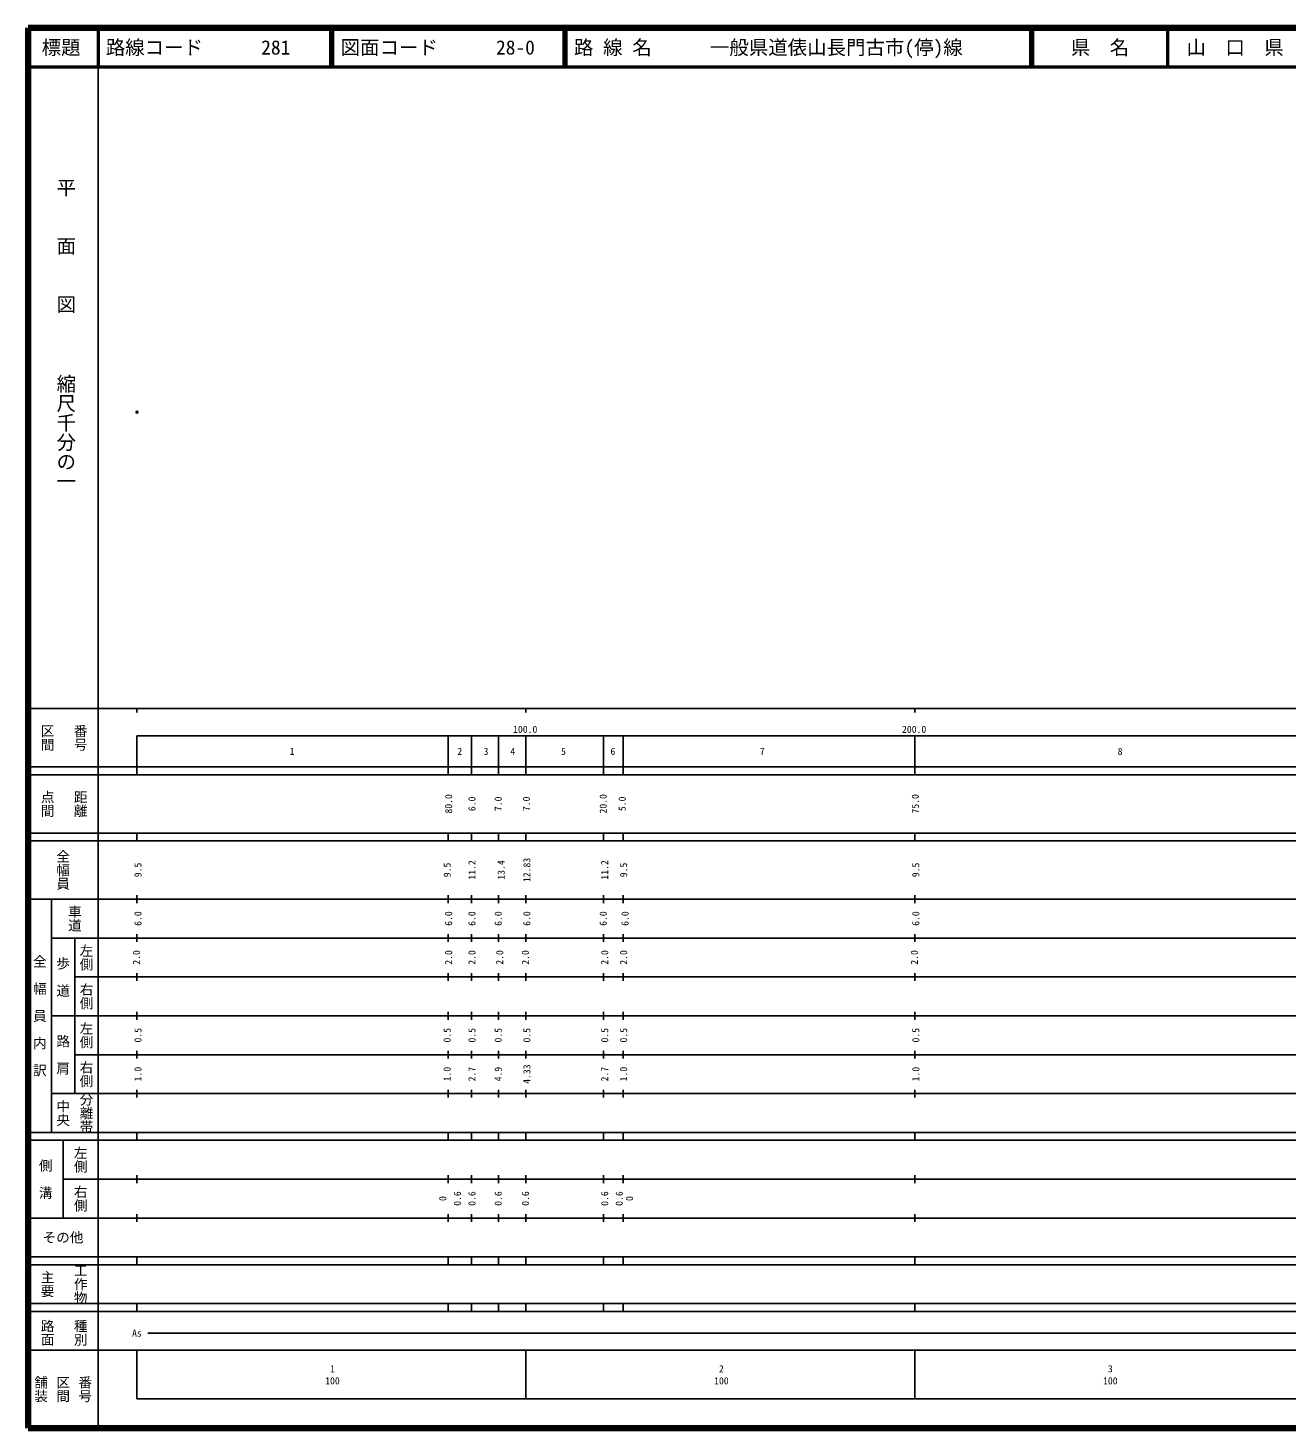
# Model space of a CAD drawing. Units: millimetres on the paper. Extents: x 40 to 680, y 20 to 380.
# Drawn here: x 40 to 363.7, y 20 to 380 of the extents above; entities that cross this region are included whole.
import ezdxf
from ezdxf.enums import TextEntityAlignment as Align

# ---------------------------------------------------------------- set-up
doc = ezdxf.new("R2010")
doc.units = ezdxf.units.MM
doc.header["$PDMODE"] = 32
doc.header["$PDSIZE"] = 0.5
doc.layers.add('M-OTRS', color=6, linetype='Continuous')
for name, color, linetype, lineweight in [('M-TTL', 2, 'Continuous', 140), ('M-TTL-BAND', 7, 'Continuous', 25), ('M-TTL-LINE', 7, 'Continuous', 50), ('M-TTL-TXT', 7, 'Continuous', 13)]:
    doc.layers.add(name, color=color, linetype=linetype, lineweight=lineweight)
doc.styles.add('@ＭＳ ゴシック', font='')
doc.styles.add('ＭＳ ゴシック', font='')
doc.styles.get('@ＭＳ ゴシック').set_extended_font_data('@MS Gothic')
doc.styles.get('ＭＳ ゴシック').set_extended_font_data('MS Gothic')

msp = doc.modelspace()

# ---------------------------------------------------------------- linework, layer by layer
at = {"layer": 'M-OTRS'}
msp.add_point((68.029, 281.201), dxfattribs=at)
at = {"layer": 'M-TTL'}
for p, q in [((40, 380), (40, 20)), ((680, 380), (40, 380)), ((40, 20), (680, 20))]:
    msp.add_line(p, q, dxfattribs=at)
at = {"layer": 'M-TTL-BAND'}
for p, q in [((58, 370), (58, 20)), ((40, 205), (579, 205)), ((68, 205), (68, 204)), ((168, 205), (168, 204)), ((268, 205), (268, 204)), ((68, 198), (579, 198)), ((68, 198), (68, 188)), ((148, 198), (148, 188)), ((154, 198), (154, 188)), ((161, 198), (161, 188)), ((168, 198), (168, 188)), ((188, 198), (188, 188)), ((193, 198), (193, 188)), ((268, 198), (268, 188)), ((40, 190), (579, 190)), ((40, 188), (579, 188)), ((40, 173), (579, 173)), ((68, 171), (68, 173)), ((148, 173), (148, 171)), ((154, 173), (154, 171)), ((161, 173), (161, 171)), ((168, 171), (168, 173)), ((188, 173), (188, 171)), ((193, 173), (193, 171)), ((268, 171), (268, 173)), ((40, 171), (579, 171)), ((40, 156), (579, 156)), ((46, 96), (46, 156)), ((68, 155), (68, 157)), ((148, 157), (148, 155)), ((154, 157), (154, 155)), ((161, 157), (161, 155)), ((168, 155), (168, 157)), ((188, 157), (188, 155)), ((193, 157), (193, 155)), ((268, 155), (268, 157)), ((46, 146), (579, 146)), ((52, 146), (52, 106)), ((68, 145), (68, 147)), ((148, 147), (148, 145)), ((154, 147), (154, 145)), ((161, 147), (161, 145)), ((168, 145), (168, 147)), ((188, 147), (188, 145)), ((193, 147), (193, 145)), ((268, 145), (268, 147)), ((68, 135), (68, 137)), ((148, 137), (148, 135)), ((154, 137), (154, 135)), ((161, 137), (161, 135)), ((168, 135), (168, 137)), ((188, 137), (188, 135)), ((193, 137), (193, 135)), ((268, 135), (268, 137)), ((52, 136), (579, 136)), ((46, 126), (579, 126)), ((68, 125), (68, 127)), ((148, 127), (148, 125)), ((154, 127), (154, 125)), ((161, 127), (161, 125)), ((168, 125), (168, 127)), ((188, 127), (188, 125)), ((193, 127), (193, 125)), ((268, 125), (268, 127)), ((52, 116), (579, 116)), ((68, 115), (68, 117)), ((148, 117), (148, 115)), ((154, 117), (154, 115)), ((161, 117), (161, 115)), ((168, 115), (168, 117)), ((188, 117), (188, 115)), ((193, 117), (193, 115)), ((268, 115), (268, 117)), ((46, 106), (579, 106)), ((68, 105), (68, 107)), ((148, 107), (148, 105)), ((154, 107), (154, 105)), ((161, 107), (161, 105)), ((168, 105), (168, 107)), ((188, 107), (188, 105)), ((193, 107), (193, 105)), ((268, 105), (268, 107)), ((40, 96), (579, 96)), ((40, 94), (579, 94)), ((49, 94), (49, 74)), ((68, 94), (68, 96)), ((148, 96), (148, 94)), ((154, 96), (154, 94)), ((161, 96), (161, 94)), ((168, 94), (168, 96)), ((188, 96), (188, 94)), ((193, 96), (193, 94)), ((268, 94), (268, 96)), ((49, 84), (579, 84)), ((68, 83), (68, 85)), ((148, 85), (148, 83)), ((154, 85), (154, 83)), ((161, 85), (161, 83)), ((168, 83), (168, 85)), ((188, 85), (188, 83)), ((193, 85), (193, 83)), ((268, 83), (268, 85)), ((40, 74), (579, 74)), ((68, 73), (68, 75)), ((148, 75), (148, 73)), ((154, 75), (154, 73)), ((161, 75), (161, 73)), ((168, 73), (168, 75)), ((188, 75), (188, 73)), ((193, 75), (193, 73)), ((268, 73), (268, 75)), ((40, 64), (579, 64)), ((40, 62), (579, 62)), ((68, 62), (68, 64)), ((148, 64), (148, 62)), ((154, 64), (154, 62)), ((161, 64), (161, 62)), ((168, 62), (168, 64)), ((188, 64), (188, 62)), ((193, 64), (193, 62)), ((268, 62), (268, 64)), ((40, 52), (579, 52)), ((68, 50), (68, 52)), ((148, 52), (148, 50)), ((154, 52), (154, 50)), ((161, 52), (161, 50)), ((168, 50), (168, 52)), ((188, 52), (188, 50)), ((193, 52), (193, 50)), ((268, 50), (268, 52)), ((40, 50), (579, 50)), ((70.805, 44.406), (565.903, 44.406)), ((40, 40), (579, 40)), ((68, 40), (68, 27.5)), ((168, 40), (168, 27.5)), ((268, 40), (268, 27.5)), ((68, 27.5), (579, 27.5))]:
    msp.add_line(p, q, dxfattribs=at)
at = {"layer": 'M-TTL-LINE'}
for p, q in [((58, 380), (58, 370)), ((117.75, 380), (117.75, 370)), ((118.25, 380), (118.25, 370)), ((177.75, 380), (177.75, 370)), ((178.25, 380), (178.25, 370)), ((297.75, 380), (297.75, 370)), ((298.25, 380), (298.25, 370)), ((333, 380), (333, 370)), ((40, 370), (680, 370))]:
    msp.add_line(p, q, dxfattribs=at)

# ---------------------------------------------------------------- texts
at = {"layer": 'M-TTL-BAND', "style": '@ＭＳ ゴシック'}
for s, p in [('平\u3000\u3000面\u3000\u3000図', (49.777, 306.475)), ('縮尺千分の一', (49.777, 261.03))]:
    msp.add_text(s, height=3.666, rotation=270, dxfattribs=at).set_placement(p, align=Align.MIDDLE_RIGHT)
at = {"layer": 'M-TTL-BAND'}
for s, height, rotation, style, p in [('区間', 2.566, 270, '@ＭＳ ゴシック', (45, 197.5)), ('番号', 2.566, 270, '@ＭＳ ゴシック', (53.5, 197.5)), ('点間', 2.566, 270, '@ＭＳ ゴシック', (45, 180.5)), ('距離', 2.566, 270, '@ＭＳ ゴシック', (53.5, 180.5)), ('80.0', 1.833, 90, 'ＭＳ ゴシック', (148.136, 180.5)), ('6.0', 1.833, 90, 'ＭＳ ゴシック', (154.137, 180.5)), ('7.0', 1.833, 90, 'ＭＳ ゴシック', (160.887, 180.5)), ('7.0', 1.833, 90, 'ＭＳ ゴシック', (168.136, 180.5)), ('20.0', 1.833, 90, 'ＭＳ ゴシック', (187.888, 180.5)), ('5.0', 1.833, 90, 'ＭＳ ゴシック', (192.763, 180.5)), ('75.0', 1.833, 90, 'ＭＳ ゴシック', (268.136, 180.5)), ('全幅員', 2.566, 270, '@ＭＳ ゴシック', (49, 163.5)), ('11.2', 1.833, 90, 'ＭＳ ゴシック', (154.137, 163.5)), ('13.4', 1.833, 90, 'ＭＳ ゴシック', (161.637, 163.5)), ('12.83', 1.833, 90, 'ＭＳ ゴシック', (168.258, 163.5)), ('11.2', 1.833, 90, 'ＭＳ ゴシック', (188.263, 163.5)), ('9.5', 1.833, 90, 'ＭＳ ゴシック', (68.258, 163.5)), ('9.5', 1.833, 90, 'ＭＳ ゴシック', (147.761, 163.5)), ('9.5', 1.833, 90, 'ＭＳ ゴシック', (193.138, 163.5)), ('9.5', 1.833, 90, 'ＭＳ ゴシック', (268.258, 163.5)), ('車道', 2.566, 270, '@ＭＳ ゴシック', (52, 151)), ('6.0', 1.833, 90, 'ＭＳ ゴシック', (68.258, 151)), ('6.0', 1.833, 90, 'ＭＳ ゴシック', (148.136, 151)), ('6.0', 1.833, 90, 'ＭＳ ゴシック', (154.137, 151)), ('6.0', 1.833, 90, 'ＭＳ ゴシック', (160.887, 151)), ('6.0', 1.833, 90, 'ＭＳ ゴシック', (168.258, 151)), ('6.0', 1.833, 90, 'ＭＳ ゴシック', (187.888, 151)), ('6.0', 1.833, 90, 'ＭＳ ゴシック', (193.513, 151)), ('6.0', 1.833, 90, 'ＭＳ ゴシック', (268.258, 151)), ('左側', 2.566, 270, '@ＭＳ ゴシック', (55, 141)), ('全\u3000幅\u3000員\u3000内\u3000訳', 2.566, 270, '@ＭＳ ゴシック', (43, 126)), ('歩\u3000道', 2.566, 270, '@ＭＳ ゴシック', (49, 136)), ('2.0', 1.833, 90, 'ＭＳ ゴシック', (67.883, 141)), ('2.0', 1.833, 90, 'ＭＳ ゴシック', (148.136, 141)), ('2.0', 1.833, 90, 'ＭＳ ゴシック', (154.137, 141)), ('2.0', 1.833, 90, 'ＭＳ ゴシック', (161.262, 141)), ('2.0', 1.833, 90, 'ＭＳ ゴシック', (167.883, 141)), ('2.0', 1.833, 90, 'ＭＳ ゴシック', (188.263, 141)), ('2.0', 1.833, 90, 'ＭＳ ゴシック', (193.138, 141)), ('2.0', 1.833, 90, 'ＭＳ ゴシック', (267.883, 141)), ('右側', 2.566, 270, '@ＭＳ ゴシック', (55, 131)), ('左側', 2.566, 270, '@ＭＳ ゴシック', (55, 121)), ('0.5', 1.833, 90, 'ＭＳ ゴシック', (68.258, 121)), ('0.5', 1.833, 90, 'ＭＳ ゴシック', (147.761, 121)), ('0.5', 1.833, 90, 'ＭＳ ゴシック', (154.137, 121)), ('0.5', 1.833, 90, 'ＭＳ ゴシック', (160.887, 121)), ('0.5', 1.833, 90, 'ＭＳ ゴシック', (168.258, 121)), ('0.5', 1.833, 90, 'ＭＳ ゴシック', (188.263, 121)), ('0.5', 1.833, 90, 'ＭＳ ゴシック', (193.138, 121)), ('0.5', 1.833, 90, 'ＭＳ ゴシック', (268.258, 121)), ('路\u3000肩', 2.566, 270, '@ＭＳ ゴシック', (49, 116)), ('右側', 2.566, 270, '@ＭＳ ゴシック', (55, 111)), ('1.0', 1.833, 90, 'ＭＳ ゴシック', (68.258, 111)), ('1.0', 1.833, 90, 'ＭＳ ゴシック', (147.761, 111)), ('2.7', 1.833, 90, 'ＭＳ ゴシック', (154.137, 111)), ('4.9', 1.833, 90, 'ＭＳ ゴシック', (160.887, 111)), ('4.33', 1.833, 90, 'ＭＳ ゴシック', (168.258, 111)), ('2.7', 1.833, 90, 'ＭＳ ゴシック', (188.263, 111)), ('1.0', 1.833, 90, 'ＭＳ ゴシック', (193.138, 111)), ('1.0', 1.833, 90, 'ＭＳ ゴシック', (268.258, 111)), ('分離帯', 2.566, 270, '@ＭＳ ゴシック', (55, 101)), ('中央', 2.566, 270, '@ＭＳ ゴシック', (49, 101)), ('左側', 2.566, 270, '@ＭＳ ゴシック', (53.5, 89)), ('側\u3000溝', 2.566, 270, '@ＭＳ ゴシック', (44.5, 84)), ('右側', 2.566, 270, '@ＭＳ ゴシック', (53.5, 79)), ('0', 1.833, 90, 'ＭＳ ゴシック', (146.636, 79)), ('0.6', 1.833, 90, 'ＭＳ ゴシック', (150.386, 79)), ('0.6', 1.833, 90, 'ＭＳ ゴシック', (154.137, 79)), ('0.6', 1.833, 90, 'ＭＳ ゴシック', (160.887, 79)), ('0.6', 1.833, 90, 'ＭＳ ゴシック', (167.887, 79)), ('0.6', 1.833, 90, 'ＭＳ ゴシック', (188.263, 79)), ('0.6', 1.833, 90, 'ＭＳ ゴシック', (192.013, 79)), ('0', 1.833, 90, 'ＭＳ ゴシック', (194.638, 79)), ('工作物', 2.566, 270, '@ＭＳ ゴシック', (53.5, 57)), ('主要', 2.566, 270, '@ＭＳ ゴシック', (45, 57)), ('路面', 2.566, 270, '@ＭＳ ゴシック', (45, 44.5)), ('種別', 2.566, 270, '@ＭＳ ゴシック', (53.5, 44.5)), ('舗装', 2.566, 270, '@ＭＳ ゴシック', (43.333, 30)), ('区間', 2.566, 270, '@ＭＳ ゴシック', (49, 30)), ('番号', 2.566, 270, '@ＭＳ ゴシック', (54.667, 30))]:
    msp.add_text(s, height=height, rotation=rotation, dxfattribs=dict(at, style=style)).set_placement(p, align=Align.MIDDLE_CENTER)
at = {"layer": 'M-TTL-BAND', "style": 'ＭＳ ゴシック'}
for s, p in [('100.0', (167.844, 198.195)), ('200.0', (267.844, 198.195))]:
    msp.add_text(s, height=1.833, dxfattribs=at).set_placement(p, align=Align.BOTTOM_CENTER)
for s, height, p in [('1', 1.833, (107.885, 194)), ('2', 1.833, (151.011, 194)), ('3', 1.833, (157.762, 194)), ('4', 1.833, (164.649, 194)), ('5', 1.833, (177.663, 194)), ('6', 1.833, (190.388, 194)), ('7', 1.833, (228.792, 194)), ('8', 1.833, (320.799, 194)), ('その他', 2.566, (49, 69)), ('As', 1.833, (68.006, 44.406)), ('1', 1.833, (118.288, 35.238)), ('2', 1.833, (218.288, 35.238)), ('3', 1.833, (318.288, 35.238)), ('100', 1.833, (118.288, 32.131)), ('100', 1.833, (218.288, 32.131)), ('100', 1.833, (318.288, 32.131))]:
    msp.add_text(s, height=height, dxfattribs=at).set_placement(p, align=Align.MIDDLE_CENTER)
at = {"layer": 'M-TTL-TXT', "style": 'ＭＳ ゴシック'}
for s, p in [('標題', (48.5, 375)), ('県\u3000名', (315.625, 375)), ('山\u3000口\u3000県', (350.375, 375))]:
    msp.add_text(s, height=3.666, dxfattribs=at).set_placement(p, align=Align.MIDDLE_CENTER)
for s, p in [('路線コード      281', (60, 375)), ('図面コード      28-0', (120.38, 375)), ('路 線 名      一般県道俵山長門古市(停)線', (180.38, 375))]:
    msp.add_text(s, height=3.666, dxfattribs=at).set_placement(p, align=Align.MIDDLE_LEFT)

doc.saveas('drawing.dxf')
